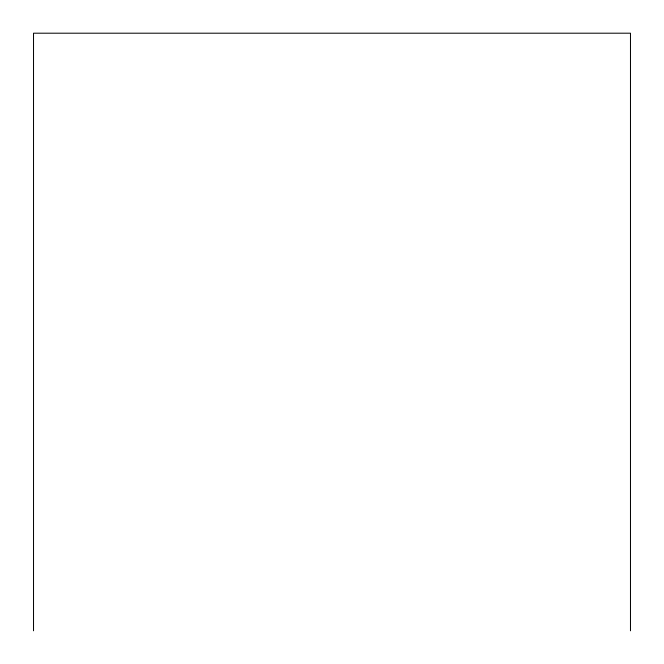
<?xml version="1.0" encoding="UTF-8"?>
<svg xmlns="http://www.w3.org/2000/svg" width="664" height="664" viewBox="0 0 664 664"><rect width="100%" height="100%" fill="white"/><g stroke="black" fill="none" stroke-linecap="round" stroke-linejoin="round"><path stroke-width="1" d="M630.476 630.8L630.476 33.2L33.524 33.2L33.524 630.8"/></g></svg>
